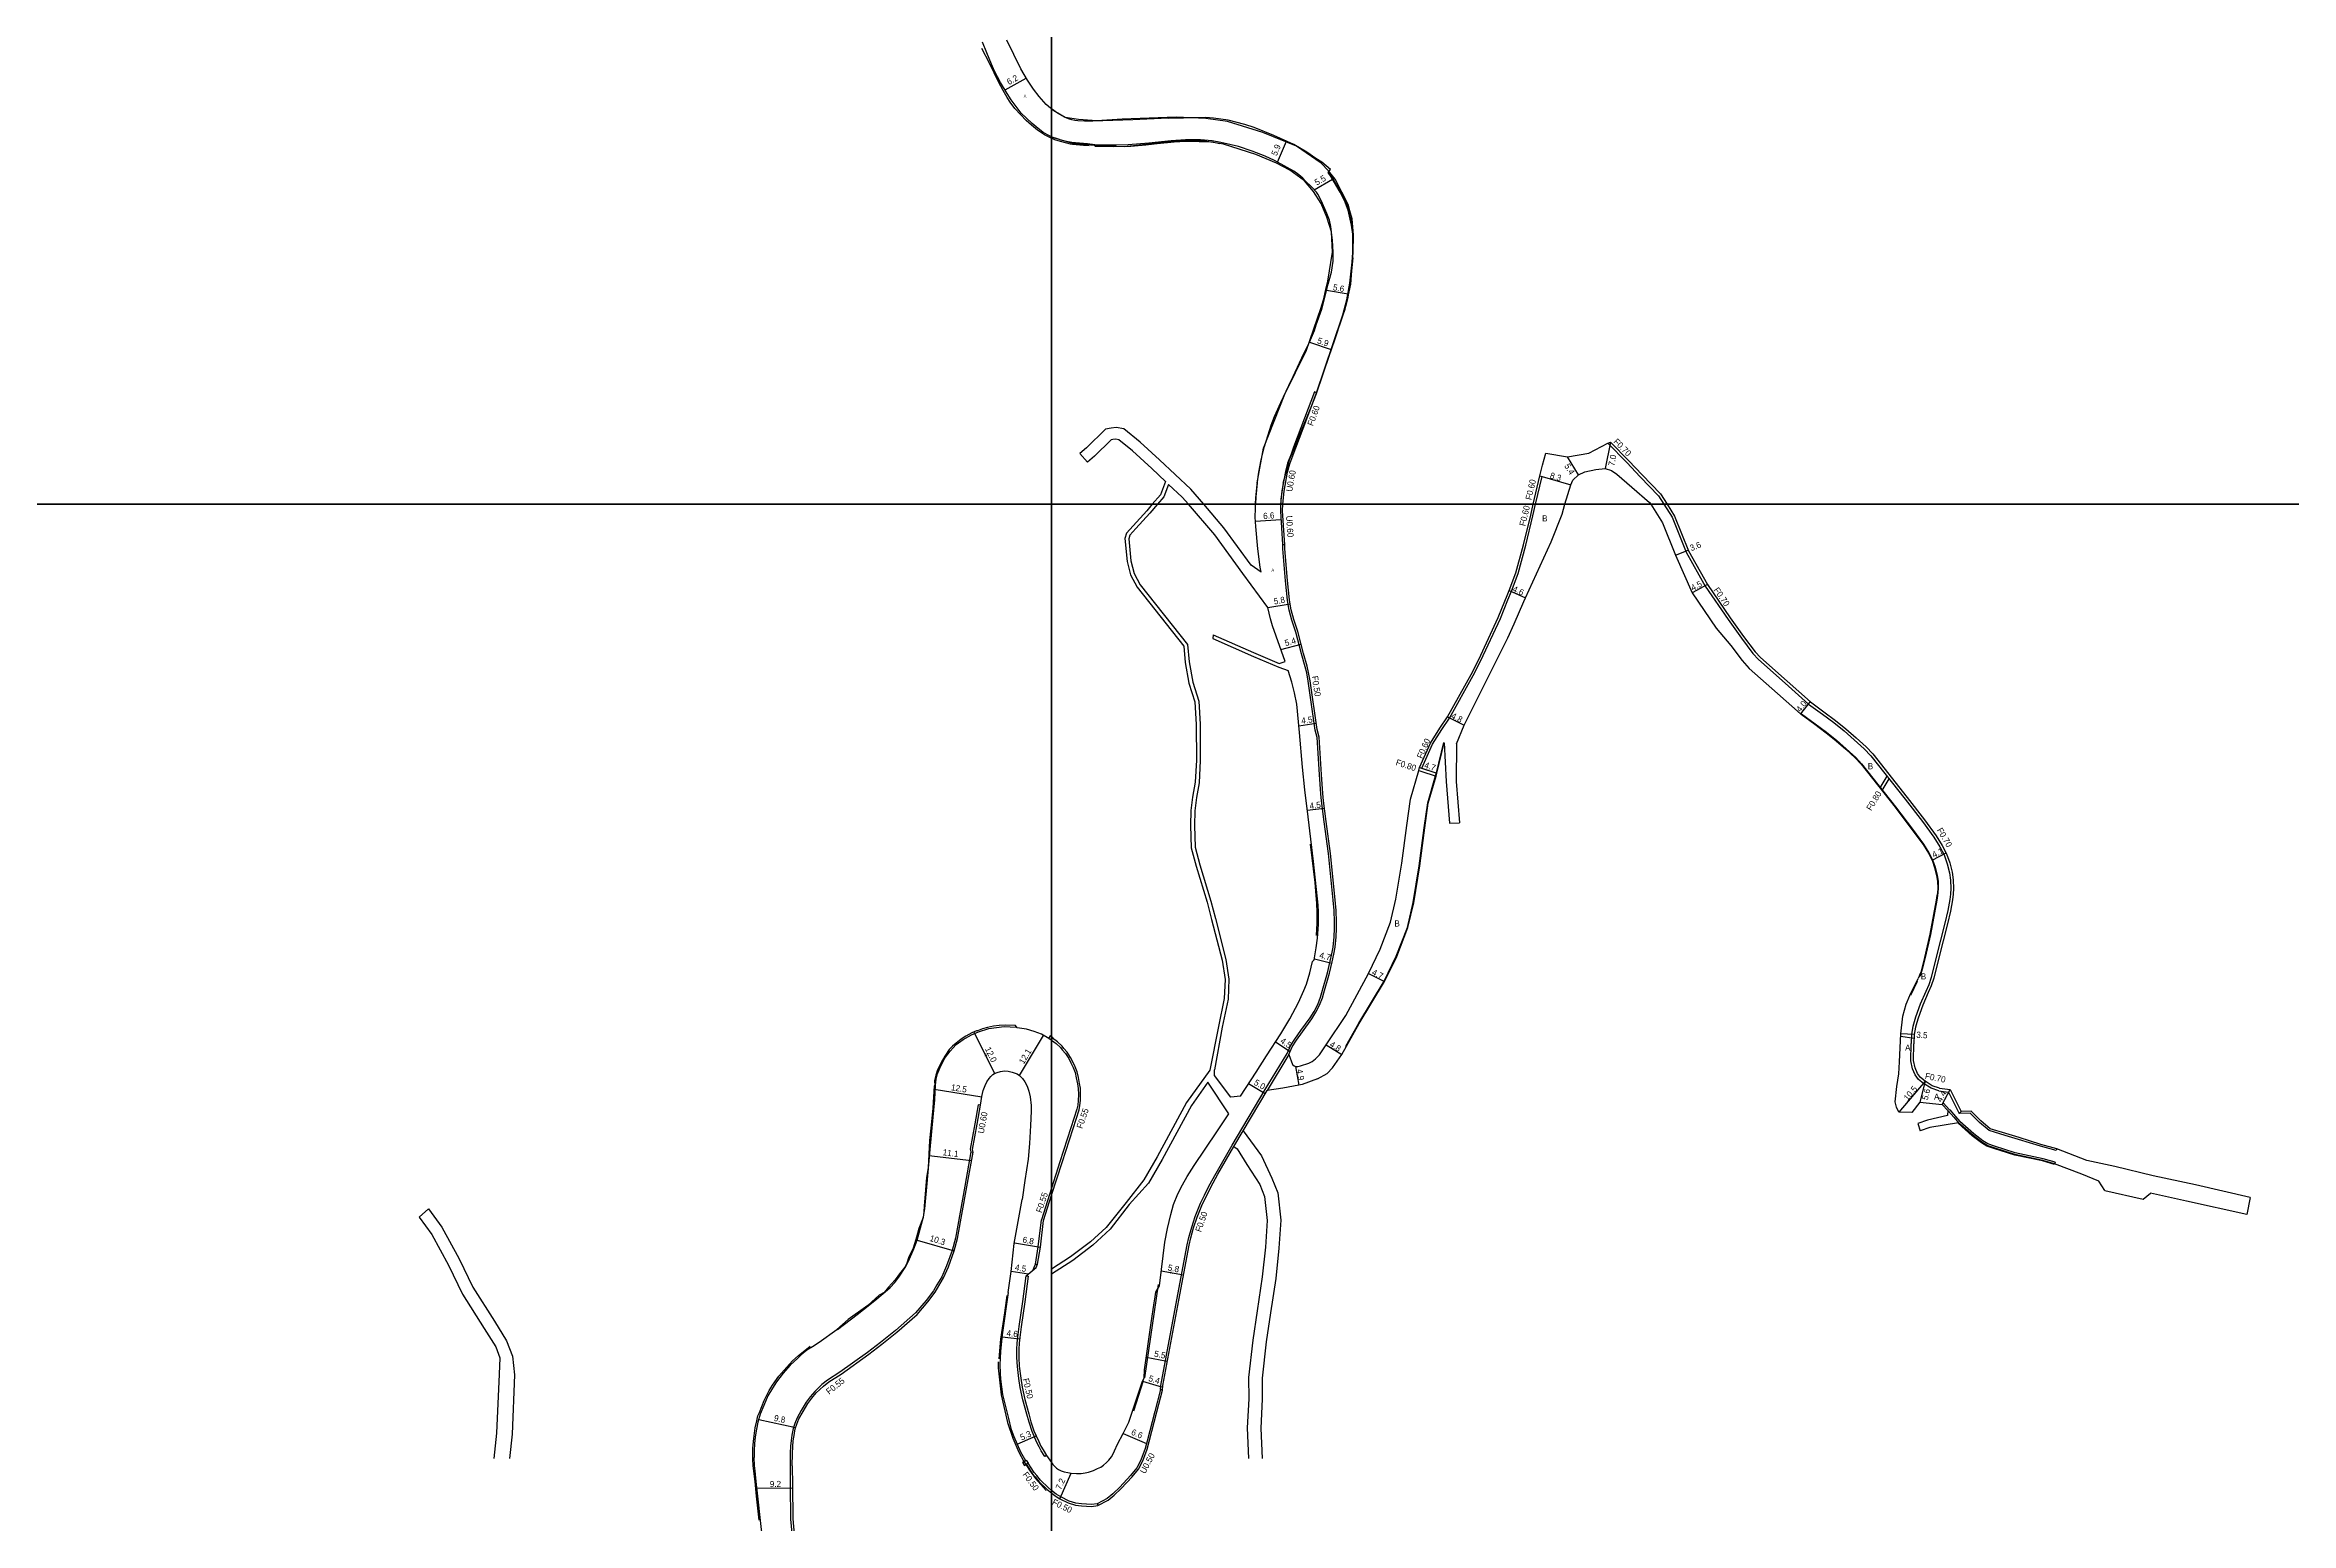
# Model space of a CAD drawing. Header units: metres. Extents: x -28000 to -24000, y -105000 to -102000.
# Drawn here: x -26660 to -26080, y -104063 to -103681 of the extents above; entities that cross this region are included whole.
import ezdxf

# ---------------------------------------------------------------- set-up
doc = ezdxf.new("R2010")
doc.units = ezdxf.units.M
doc.header["$LTSCALE"] = 2.5
for name, color, linetype in [('側溝・桝', 7, 'Continuous'), ('図郭', 7, 'Continuous'), ('幅員', 7, 'Continuous'), ('歩道・分離帯・安全施設', 7, 'Continuous'), ('舗装', 7, 'Continuous'), ('道路', 7, 'Continuous')]:
    doc.layers.add(name, color=color, linetype=linetype)
doc.styles.get("Standard").update_dxf_attribs({"font": ''})
doc.styles.add('YOKO_DECO', font='')
doc.styles.get('Standard').set_extended_font_data('@MS PGothic')
doc.styles.get('YOKO_DECO').set_extended_font_data('MS PGothic')

msp = doc.modelspace()

# ---------------------------------------------------------------- linework, layer by layer
at = {"layer": '側溝・桝'}
for points in [[(-26331.6, -103771.18), (-26332.15, -103770.99), (-26334.66, -103777.72), (-26337.51, -103785.25), (-26338.16, -103787.02)], [(-26337.62, -103787.22), (-26338.16, -103787.02), (-26339.05, -103789.4), (-26339.63, -103791.57), (-26340.56, -103796.55), (-26340.9, -103799.96), (-26340.9, -103800)], [(-26256.31, -103784.26), (-26251.42, -103789.21), (-26248.02, -103792.87), (-26243.28, -103797.78), (-26241.87, -103800)], [(-26275, -103800), (-26273.33, -103792.81)], [(-26273.91, -103792.64), (-26273.33, -103792.81)], [(-26340.9, -103800), (-26340.93, -103801.75), (-26340.35, -103810.43), (-26339.73, -103810.39)], [(-26282.17, -103824.7), (-26281.26, -103822.46), (-26279.51, -103817.87), (-26277.52, -103810.6), (-26275.68, -103802.95), (-26275, -103800)], [(-26241.87, -103800), (-26239.74, -103803.37), (-26236.13, -103812.33), (-26231.18, -103821.13), (-26225.3, -103829.78), (-26221.87, -103834.55), (-26218.87, -103838.53), (-26217.44, -103840.11), (-26210.55, -103846.24), (-26204.49, -103851.59)], [(-26371.87, -104028.66), (-26371.83, -104027.55), (-26367.67, -104005.47), (-26364.99, -103991.26), (-26364.57, -103989.34), (-26363.82, -103986.7), (-26362.9, -103983.97), (-26362.23, -103982.24), (-26361.54, -103980.49), (-26360.48, -103978.42), (-26359.36, -103976.11), (-26357.53, -103972.76), (-26353.38, -103965.55), (-26344.82, -103951.12), (-26339.21, -103941.86), (-26338.3, -103939.84), (-26337.22, -103938.15), (-26335.67, -103935.91), (-26333.21, -103932.63), (-26332.19, -103930.96), (-26331.27, -103929.15), (-26330.57, -103927.31), (-26330.19, -103926.05), (-26328.77, -103920.99), (-26328.03, -103918.02), (-26327.62, -103916.1), (-26327.3, -103914.35), (-26327.03, -103911.72), (-26326.93, -103909.54), (-26326.95, -103907.84), (-26327.02, -103904.94), (-26327.28, -103902.22), (-26328.52, -103890.22), (-26329.58, -103882.03), (-26330.26, -103876.61), (-26330.48, -103874.74), (-26330.83, -103869.83), (-26331.45, -103860.23), (-26331.97, -103858.3), (-26333.78, -103845.66), (-26334.13, -103843.57), (-26334.53, -103841.94), (-26335.44, -103838.63), (-26336.94, -103833.04), (-26337.94, -103829.94), (-26338.67, -103827.37), (-26339.01, -103825.36), (-26339.08, -103824.74), (-26339.64, -103819.76), (-26340.32, -103811.54), (-26340.25, -103810.42)], [(-26304.38, -103868.17), (-26301.6, -103861.94), (-26299.23, -103858.13), (-26297.24, -103855.21), (-26291.16, -103844.26), (-26289.11, -103840.37), (-26284.11, -103829.5), (-26282.17, -103824.7)], [(-26204.49, -103851.59), (-26200.95, -103854.18), (-26197.98, -103856.39), (-26195.3, -103858.52), (-26192.7, -103860.81), (-26190.13, -103863.14), (-26188.42, -103864.94), (-26179.57, -103876.18)], [(-26305.18, -103868.75), (-26304.62, -103868.93), (-26300.7, -103870.19)], [(-26304.95, -103867.98), (-26304.38, -103868.17), (-26300.48, -103869.43)], [(-26184.28, -103870.2), (-26186.11, -103873.21)], [(-26183.75, -103870.87), (-26185.58, -103873.88)], [(-26179.57, -103876.18), (-26175.1, -103881.93), (-26172.12, -103886), (-26170.6, -103888.45), (-26169.5, -103890.55), (-26168.68, -103892.83), (-26168.15, -103895.16), (-26167.84, -103897.08), (-26167.76, -103899.23), (-26167.86, -103900.66), (-26168.05, -103902.06)], [(-26168.05, -103902.06), (-26168.56, -103904.93), (-26169.28, -103908.21), (-26171.59, -103916.94)], [(-26171.59, -103916.94), (-26172.83, -103922.2), (-26173.48, -103924.08), (-26174.26, -103925.85), (-26175.65, -103929.14), (-26176.87, -103932.46), (-26177.26, -103933.65), (-26177.57, -103934.86), (-26177.92, -103936.88), (-26178.05, -103939.28)], [(-26400, -103938.2), (-26400.09, -103938.36), (-26400.76, -103937.98), (-26400.37, -103937.31)], [(-26400.37, -103937.31), (-26400, -103937.53)], [(-26400.09, -103938.36), (-26400, -103938.43)], [(-26400, -103937.53), (-26399.71, -103937.7), (-26400, -103938.2)], [(-26400, -103938.43), (-26398.86, -103939.3), (-26397.69, -103940.33), (-26397.28, -103940.88), (-26396.44, -103941.86), (-26395.57, -103943.17), (-26395.04, -103944.26), (-26394.45, -103945.48), (-26393.95, -103946.72), (-26393.63, -103948.16), (-26393.33, -103949.65), (-26393.13, -103950.9), (-26393.06, -103952.43), (-26393.11, -103953.95), (-26393.23, -103955.21), (-26393.45, -103956.24), (-26395.01, -103961.08), (-26397.84, -103969.8), (-26400, -103976.6)], [(-26338.76, -103942.13), (-26344.37, -103951.39)], [(-26174.8, -103949.61), (-26176.11, -103948.52), (-26176.96, -103947.39), (-26177.67, -103945.77), (-26178.08, -103943.73), (-26178.05, -103939.28)], [(-26170.89, -103951.48), (-26172.88, -103950.84), (-26174.8, -103949.61)], [(-26418.35, -103955.21), (-26418.93, -103955.11), (-26419.82, -103959.99), (-26421, -103966.51), (-26420.85, -103967.24), (-26420.3, -103967.34)], [(-26170.89, -103951.48), (-26168.37, -103951.79)], [(-26170, -103955.02), (-26169.67, -103954.71), (-26168.16, -103956.32)], [(-26168.37, -103951.79), (-26165.65, -103957.35)], [(-26168.16, -103956.32), (-26168.06, -103956.43), (-26166.6, -103958.11), (-26165.47, -103959.41)], [(-26352.96, -103965.85), (-26350.57, -103961.84)], [(-26168.51, -103956.6), (-26166.94, -103958.4), (-26165.8, -103959.71)], [(-26165.13, -103956.83), (-26165.65, -103957.35)], [(-26140.58, -103966.91), (-26144.63, -103965.81), (-26150.27, -103964.06), (-26153.73, -103962.99), (-26157.83, -103961.72), (-26160.4, -103959.64), (-26162.75, -103957.26), (-26165.65, -103957.35)], [(-26140.85, -103969.94), (-26143.91, -103969.02), (-26151.12, -103967.51), (-26156.48, -103965.81), (-26158.19, -103965.2), (-26159.55, -103964.39), (-26161.84, -103962.62), (-26165.47, -103959.41)], [(-26420.85, -103967.24), (-26422.44, -103976.14), (-26424.84, -103989.5), (-26425.72, -103992.68), (-26427.14, -103996.72), (-26428.39, -103999.51), (-26429.6, -104001.59), (-26430.54, -104003.14), (-26432.44, -104005.66), (-26435.17, -104008.84), (-26440.31, -104013.38), (-26444.18, -104016.44), (-26447.57, -104019.03), (-26454.69, -104024.15), (-26457.88, -104026.18), (-26459.31, -104027.31), (-26461.18, -104029.12), (-26462.39, -104030.54), (-26463.41, -104031.92), (-26464.69, -104034.01), (-26465.75, -104035.98), (-26466.35, -104037.37), (-26466.75, -104038.65), (-26467.05, -104040.39), (-26467.29, -104041.82), (-26467.43, -104043.27), (-26467.53, -104045.09), (-26467.54, -104048.37), (-26467.48, -104053.32), (-26467.42, -104062.07), (-26466.53, -104071.98)], [(-26140.43, -103966.43), (-26140.58, -103966.91)], [(-26140.85, -103969.94), (-26140.99, -103970.37)], [(-26400, -103976.6), (-26402.62, -103984.84)], [(-26404.2, -103996.22), (-26403.46, -103991.8), (-26402.62, -103984.84)], [(-26404.86, -103997.85), (-26404.2, -103996.22), (-26403.65, -103996.29)], [(-26401.3, -104045.63), (-26401.72, -104045.92), (-26402.66, -104044.5), (-26403.24, -104043.45), (-26403.81, -104042.3), (-26405.04, -104039.51), (-26405.84, -104037.08), (-26406.36, -104035.02), (-26407.4, -104031.31), (-26408.1, -104028.09), (-26408.47, -104025.79), (-26408.85, -104022.67), (-26409.02, -104020.38), (-26409, -104018.19), (-26408.9, -104016.64), (-26408.74, -104015.14), (-26408.39, -104012.38), (-26407.44, -104005.9), (-26406.55, -103999.27)], [(-26371.36, -104028.79), (-26371.87, -104028.66), (-26373.35, -104034.29), (-26375.3, -104041.94), (-26375.86, -104043.87), (-26376.96, -104046.86), (-26378.03, -104048.89), (-26379.6, -104050.82), (-26382.37, -104053.86), (-26384.19, -104055.54), (-26385.66, -104056.75), (-26388.26, -104058.11), (-26388.02, -104058.57)], [(-26400, -104054.67), (-26400.82, -104054.02), (-26402.88, -104052.04), (-26403.83, -104050.87), (-26404.48, -104050.08), (-26406.09, -104047.65)], [(-26388.26, -104058.11), (-26389.74, -104058.3), (-26392.27, -104058.15), (-26393.71, -104057.99), (-26395.5, -104057.43), (-26397.66, -104056.36), (-26398.82, -104055.61), (-26400, -104054.67)]]:
    msp.add_lwpolyline(points, dxfattribs=at)
msp.add_lwpolyline([(-26407.47, -104047.47), (-26406.59, -104046.89), (-26406.09, -104047.65), (-26406.97, -104048.22)], close=True, dxfattribs=at)
at = {"layer": '図郭'}
for points in [[(-27200, -103800), (-26400, -103800), (-26400, -103200), (-27200, -103200)], [(-26400, -103800), (-25600, -103800), (-25600, -103200), (-26400, -103200)], [(-27200, -104400), (-26400, -104400), (-26400, -103800), (-27200, -103800)], [(-26400, -104400), (-25600, -104400), (-25600, -103800), (-26400, -103800)]]:
    msp.add_lwpolyline(points, close=True, dxfattribs=at)
at = {"layer": '幅員'}
for points in [[(-26412.02, -103692.95), (-26406.58, -103689.94)], [(-26341.69, -103711.61), (-26339.37, -103706.21)], [(-26332.17, -103718.77), (-26327.43, -103716.06)], [(-26328.99, -103744.73), (-26323.45, -103745.67)], [(-26333.4, -103758.16), (-26327.84, -103760.04)], [(-26263.94, -103792.41), (-26266.73, -103787.79)], [(-26255.66, -103783.92), (-26257.05, -103790.78)], [(-26273.91, -103792.64), (-26265.94, -103794.96)], [(-26347.36, -103804.37), (-26340.79, -103803.93)], [(-26238.92, -103813.17), (-26235.58, -103811.83)], [(-26281.82, -103822.24), (-26277.63, -103824.14)], [(-26230.59, -103820.76), (-26234.58, -103822.83)], [(-26344.14, -103826.69), (-26338.42, -103825.73)], [(-26340.78, -103837.51), (-26335.58, -103836.12)], [(-26204.13, -103850.97), (-26206.6, -103854.12)], [(-26336.14, -103857.19), (-26331.69, -103856.56)], [(-26297.75, -103854.9), (-26293.47, -103857.07)], [(-26304.95, -103867.98), (-26300.48, -103869.43)], [(-26333.98, -103879.03), (-26329.51, -103878.46)], [(-26332.13, -103917.37), (-26327.61, -103918.49)], [(-26318.18, -103921.15), (-26313.99, -103923.27)], [(-26420.09, -103936.29), (-26414.73, -103947.03)], [(-26408.28, -103947.56), (-26402.09, -103937.18)], [(-26342.18, -103938.87), (-26338.42, -103941.36)], [(-26177.22, -103936.96), (-26180.71, -103936.74)], [(-26329.11, -103939.6), (-26325.02, -103942.11)], [(-26349.12, -103949.62), (-26344.83, -103952.16)], [(-26337.02, -103945.2), (-26336.18, -103950.02)], [(-26174.42, -103949.02), (-26181.24, -103957)], [(-26174.42, -103949.02), (-26175.81, -103954.44)], [(-26430.37, -103951.05), (-26418, -103953.07)], [(-26170, -103955.02), (-26167.91, -103951.15)], [(-26431.73, -103968.22), (-26420.68, -103969.51)], [(-26434.73, -103990.02), (-26425.18, -103992.85)], [(-26409.6, -103990.74), (-26402.9, -103991.88)], [(-26410.42, -103998.06), (-26405.98, -103998.79)], [(-26371.67, -103997.96), (-26365.93, -103999.04)], [(-26412.79, -104015.02), (-26408.26, -104015.51)], [(-26375.56, -104020.28), (-26370.12, -104021.3)], [(-26376.49, -104026.51), (-26371.33, -104028.04)], [(-26475.65, -104036.36), (-26466.09, -104038.46)], [(-26408.86, -104042.75), (-26404, -104040.59)], [(-26381.55, -104039.96), (-26375.48, -104042.54)], [(-26476.07, -104054.12), (-26466.91, -104054.04)], [(-26397.91, -104056.82), (-26394.95, -104050.2)]]:
    msp.add_lwpolyline(points, dxfattribs=at)
at = {"layer": '幅員', "flags": 128}
msp.add_lwpolyline([(-26172.62, -103891.92), (-26168.99, -103890.02)], dxfattribs=at)
at = {"layer": '歩道・分離帯・安全施設'}
for points in [[(-26400, -103705.48), (-26400.15, -103705.42), (-26401.81, -103704.56), (-26403.64, -103703.35), (-26405.23, -103702.09), (-26406.61, -103700.91), (-26407.99, -103699.43), (-26409.52, -103697.77), (-26410.67, -103696.15), (-26411.45, -103694.96), (-26412.54, -103693.16), (-26413.7, -103690.93), (-26416.06, -103686.12), (-26417.99, -103682.33)], [(-26362.03, -103700.2), (-26369.8, -103700.4)], [(-26390.32, -103707.45), (-26391.74, -103707.3), (-26394.58, -103707.05), (-26395.12, -103707.02), (-26397.34, -103706.43), (-26398.35, -103706.16), (-26399.19, -103705.85), (-26400, -103705.48)], [(-26356.54, -103706.92), (-26358.57, -103706.49), (-26365.35, -103706.34), (-26368.34, -103706.49), (-26372.72, -103706.89), (-26375.71, -103707.26), (-26379.52, -103707.59), (-26384.01, -103707.72), (-26388.84, -103707.6)], [(-26322.12, -103729.52), (-26322.24, -103728.27), (-26322.7, -103725.54), (-26323.16, -103723.88), (-26324.03, -103721.74), (-26328.11, -103714.47)], [(-26329.07, -103764.01), (-26326.85, -103757.5), (-26325.12, -103752.29), (-26324.21, -103749.65), (-26323.76, -103747.84), (-26323.01, -103744.34), (-26322.51, -103740.6), (-26322.1, -103736.33)], [(-26206.37, -103854.12), (-26202.82, -103856.71), (-26199.91, -103858.89), (-26197.33, -103860.94), (-26194.8, -103863.16), (-26192.33, -103865.39), (-26190.81, -103867), (-26182.04, -103878.13)], [(-26314.12, -103923.2), (-26311.01, -103916.69), (-26308.11, -103909.3), (-26306.63, -103902.86), (-26305.09, -103893.36), (-26303.78, -103883.54), (-26302.87, -103877.14), (-26300.85, -103870.15), (-26300.62, -103869.39), (-26298.73, -103861.56)], [(-26182.04, -103878.13), (-26177.71, -103883.87), (-26174.81, -103887.82), (-26173.43, -103890.06), (-26172.48, -103891.86), (-26171.81, -103893.75), (-26171.34, -103895.78), (-26171.08, -103897.4), (-26171.01, -103899.18), (-26171.09, -103900.32), (-26171.2, -103901.07)], [(-26331.62, -103911.4), (-26331.45, -103908.21), (-26331.42, -103907.02), (-26331.42, -103905.38), (-26331.53, -103903.06), (-26331.68, -103901.01), (-26331.96, -103897.66), (-26332.36, -103894.18), (-26333.13, -103887.8)], [(-26171.2, -103901.07), (-26171.38, -103902.27), (-26173.03, -103911.08), (-26174.41, -103917.08), (-26175.08, -103919.83), (-26175.42, -103920.92), (-26175.69, -103921.68), (-26175.82, -103921.98), (-26175.83, -103922)], [(-26324, -103939.97), (-26320.69, -103934.01), (-26314.12, -103923.2)], [(-26176.44, -103923.25), (-26178.19, -103926.86)], [(-26455.3, -104013.12), (-26450.25, -104009.21), (-26447.41, -104007.01), (-26445.67, -104005.66), (-26442.95, -104003.44), (-26441.71, -104002.27), (-26440.47, -104000.96), (-26439.42, -103999.6), (-26437.82, -103997.08), (-26436.98, -103995.5), (-26435.55, -103992.3), (-26434.73, -103990.02), (-26433.05, -103984.04), (-26432.74, -103981.94), (-26432.16, -103975.41), (-26431.4, -103966.68), (-26430.55, -103958.3), (-26430.17, -103953.83), (-26429.95, -103949.99), (-26429.82, -103948.44), (-26429.47, -103947.09), (-26428.89, -103945.63), (-26427.63, -103943.14), (-26426.23, -103941.22), (-26424.69, -103939.56), (-26422.81, -103938.2), (-26420.66, -103937.04), (-26418.89, -103936.27), (-26416.21, -103935.42), (-26412.25, -103934.87), (-26409.17, -103935.03)], [(-26141.04, -103970.52), (-26144.06, -103969.6), (-26151.27, -103968.09), (-26156.67, -103966.38), (-26158.44, -103965.75), (-26159.89, -103964.88), (-26162.22, -103963.08), (-26165.9, -103959.83)], [(-26375.94, -104025.62), (-26372.4, -104001.49)], [(-26411.58, -104004.31), (-26412.13, -104008.84), (-26413.21, -104015.58), (-26413.66, -104020.71)], [(-26475.51, -104062.34), (-26476.19, -104056.21), (-26476.6, -104052.42), (-26476.91, -104049.7), (-26477.04, -104048.24), (-26477.05, -104047.93), (-26477.14, -104046.96), (-26477.14, -104043.78), (-26476.93, -104041.24), (-26476.54, -104038.56), (-26476.12, -104036.7), (-26475.88, -104035.46), (-26475.45, -104034.53), (-26474.2, -104031.5), (-26472.96, -104028.91), (-26472.08, -104027.5), (-26470.48, -104025.19), (-26468.37, -104022.83), (-26466.95, -104021.26), (-26465.37, -104019.82), (-26462.35, -104017.41)], [(-26413.83, -104021.5), (-26413.78, -104023.02), (-26413.03, -104030), (-26411.39, -104037.13), (-26410.03, -104041.19), (-26408.43, -104044.83), (-26407.25, -104047.06), (-26405.71, -104049.46), (-26404.18, -104051.57), (-26401.43, -104054.73)], [(-26378.79, -104034.13), (-26376.23, -104026.32)]]:
    msp.add_lwpolyline(points, dxfattribs=at)
at = {"layer": '舗装'}
msp.add_lwpolyline([(-26180.74, -103937.38), (-26177.27, -103937.88)], dxfattribs=at)
at = {"layer": '道路'}
for points in [[(-26400, -103705.08), (-26401.07, -103704.55), (-26402.23, -103703.89), (-26403.5, -103702.96), (-26404.98, -103701.65), (-26406.6, -103700.23), (-26407.83, -103698.99), (-26408.89, -103697.59), (-26410.42, -103695.52), (-26411.44, -103693.91), (-26413.16, -103691.08), (-26414.74, -103688.11), (-26415.51, -103686.37), (-26416.76, -103683.45), (-26417.82, -103680.67)], [(-26400, -103697.89), (-26400.31, -103697.67), (-26401.37, -103696.73), (-26403.23, -103694.72), (-26404.72, -103692.83), (-26406.26, -103690.51), (-26407.92, -103687.51), (-26411.59, -103680.16)], [(-26340.32, -103800), (-26339.98, -103796.64), (-26339.06, -103791.7), (-26338.49, -103789.58), (-26336.96, -103785.45), (-26334.12, -103777.93), (-26331.6, -103771.18), (-26327.4, -103758.75), (-26324.8, -103751.11), (-26323.72, -103747.21), (-26322.98, -103742.88), (-26322.34, -103737.45), (-26322.17, -103734.95), (-26322.2, -103730.22), (-26322.59, -103727.89), (-26323.44, -103724.04), (-26324.4, -103721.54), (-26325.51, -103719.41), (-26327.77, -103715.46), (-26328.57, -103714.3), (-26327.94, -103713.53), (-26330.25, -103711.66), (-26331.74, -103710.66), (-26334.07, -103709.08), (-26337.42, -103707.05), (-26342.65, -103704.8), (-26347.67, -103702.7), (-26350.12, -103701.96), (-26354.39, -103700.78), (-26358.15, -103700.31), (-26360.22, -103700.14), (-26371.68, -103700.36), (-26379.03, -103700.68), (-26389.38, -103701.04), (-26391.51, -103701.06), (-26393.23, -103700.97), (-26393.99, -103700.88), (-26394.79, -103700.72), (-26395.68, -103700.44), (-26396.67, -103700), (-26398.48, -103698.98), (-26400, -103697.89)], [(-26322.96, -103724.19), (-26323.33, -103722.73), (-26326.78, -103716), (-26328.48, -103713.92), (-26330.38, -103711.92), (-26336.73, -103707.51), (-26345.48, -103703.99), (-26354.54, -103701.12), (-26360.2, -103700.33), (-26367.82, -103700.01), (-26381.81, -103700.53), (-26388.28, -103700.94), (-26393.08, -103700.63), (-26396.53, -103700.1), (-26399.45, -103698.43), (-26400, -103697.96)], [(-26328.89, -103725.87), (-26330.38, -103722.33), (-26332.33, -103719.19), (-26334.65, -103716.45), (-26338.5, -103713.68), (-26341.94, -103711.88), (-26347.27, -103709.69), (-26355.57, -103707.03), (-26360.99, -103706.15), (-26367.08, -103706.14), (-26381.26, -103707.69), (-26389.01, -103707.35), (-26394.55, -103706.79), (-26399.53, -103705.35), (-26400, -103705.08)], [(-26347.31, -103800), (-26347.22, -103798.31), (-26347.03, -103795.78), (-26346.84, -103794.18), (-26346.47, -103791.71), (-26345.89, -103788.55), (-26344.98, -103785.08), (-26344.19, -103782.33), (-26343.34, -103779.57), (-26342.43, -103777.35), (-26340.82, -103773.69), (-26338.77, -103769.33), (-26337.58, -103766.96), (-26334.83, -103761.09), (-26333.4, -103758.16), (-26332.14, -103755.08), (-26331.65, -103753.68), (-26330.2, -103749.57), (-26328.59, -103743.14), (-26327.73, -103740.07), (-26327.33, -103737.21), (-26327.26, -103734.86), (-26327.46, -103731.87), (-26327.89, -103728.23), (-26328.27, -103726.65), (-26328.88, -103724.92), (-26329.48, -103723.68), (-26330.39, -103721.56), (-26331.29, -103719.91), (-26331.59, -103719.37), (-26332.89, -103718.01), (-26334.43, -103716.56), (-26335.13, -103715.78), (-26336.15, -103714.94), (-26337.47, -103714), (-26339.13, -103713.04), (-26342.42, -103711.2), (-26344.82, -103710.12), (-26348.19, -103708.81), (-26351.74, -103707.64), (-26353.62, -103707.18), (-26356.26, -103706.55), (-26358.55, -103706.1), (-26361.59, -103705.89), (-26363.05, -103705.87), (-26365.45, -103705.88), (-26369.09, -103706.14), (-26374.86, -103706.78), (-26380.19, -103707.15), (-26383.34, -103707.27), (-26385.42, -103707.26), (-26388.84, -103707.14), (-26390.74, -103706.94), (-26392.81, -103706.78), (-26394.74, -103706.53), (-26396.19, -103706.3), (-26397.31, -103706.04), (-26398.49, -103705.62), (-26399.82, -103705.17), (-26400, -103705.08)], [(-26322.73, -103743.16), (-26322.08, -103734.96), (-26322, -103730.41), (-26322.42, -103726.3), (-26322.96, -103724.19)], [(-26328.67, -103742.37), (-26327.43, -103734.9), (-26327.75, -103729.63), (-26328.89, -103725.87)], [(-26334.16, -103760.22), (-26330.49, -103749.46), (-26329.8, -103747.22), (-26329.62, -103746.48), (-26329.06, -103744.14), (-26328.67, -103742.37)], [(-26331.63, -103771.39), (-26324.78, -103751.32), (-26324.01, -103748.81), (-26323.45, -103746.48), (-26323.21, -103745.46), (-26322.73, -103743.16)], [(-26346.91, -103794.48), (-26345.31, -103785.52), (-26339.77, -103771.53), (-26334.16, -103760.22)], [(-26340.22, -103794.51), (-26338.55, -103788.53), (-26332.79, -103774.47), (-26331.63, -103771.39)], [(-26360.72, -103800), (-26364.08, -103796.11), (-26372.13, -103788.56), (-26377.11, -103783.95), (-26381.34, -103780.5), (-26383.35, -103780.19), (-26384.61, -103780.31), (-26386.08, -103780.63), (-26391, -103785.41), (-26392.68, -103786.89)], [(-26392.68, -103786.89), (-26390.69, -103789.14)], [(-26370.6, -103794.11), (-26374.16, -103790.77), (-26379.08, -103786.22), (-26382.6, -103783.34), (-26383.44, -103783.21), (-26384.15, -103783.28), (-26384.6, -103783.38), (-26388.96, -103787.61), (-26390.69, -103789.14)], [(-26275.62, -103800), (-26273.91, -103792.64), (-26273.22, -103789.94), (-26272.39, -103786.77), (-26266.73, -103787.79), (-26261.24, -103786.79), (-26256.31, -103784.26), (-26255.66, -103783.92), (-26250.89, -103788.75), (-26247.5, -103792.39), (-26242.74, -103797.33), (-26241.05, -103800)], [(-26267.42, -103800), (-26265.94, -103794.96), (-26265.41, -103793.81), (-26263.94, -103792.41), (-26262.29, -103791.6), (-26259.45, -103791), (-26257.05, -103790.78), (-26255.41, -103791.25), (-26253.99, -103792.26), (-26250.14, -103795.56), (-26245.59, -103799.53), (-26245.29, -103800)], [(-26370.6, -103794.11), (-26371.87, -103797.52), (-26374, -103800)], [(-26369.81, -103794.85), (-26370.99, -103798.04), (-26372.68, -103800)], [(-26364.68, -103800), (-26366.25, -103798.18), (-26369.81, -103794.85)], [(-26346.91, -103794.48), (-26347.3, -103798.11), (-26347.34, -103800)], [(-26340.22, -103794.51), (-26340.81, -103798.64), (-26340.83, -103800)], [(-26374, -103800), (-26375.42, -103801.66), (-26378.98, -103805.58), (-26380.65, -103807.49), (-26381.07, -103808.86), (-26380.51, -103814.76), (-26379.64, -103818.24), (-26377.94, -103821.39), (-26365.84, -103836.61), (-26365.5, -103840.83), (-26364.52, -103846.2), (-26363.01, -103851.04), (-26362.67, -103856.84), (-26362.61, -103866.12), (-26362.89, -103871.81), (-26363.61, -103875.61), (-26364.01, -103879.1), (-26364.09, -103883), (-26363.95, -103888.69), (-26362.66, -103893.43), (-26359.86, -103902.8), (-26358.68, -103907.22), (-26355.98, -103917.75), (-26355.22, -103922.7), (-26355.4, -103927.65), (-26356.93, -103934.84), (-26359.18, -103946.13)], [(-26372.68, -103800), (-26374.67, -103802.32), (-26378.24, -103806.25), (-26379.76, -103807.99), (-26380.05, -103808.96), (-26379.52, -103814.6), (-26378.7, -103817.87), (-26377.1, -103820.84), (-26364.87, -103836.23), (-26364.51, -103840.7), (-26363.55, -103845.96), (-26362.02, -103850.86), (-26361.67, -103856.8), (-26361.61, -103866.14), (-26361.9, -103871.93), (-26362.62, -103875.76), (-26363.01, -103879.16), (-26363.09, -103882.99), (-26362.95, -103888.54), (-26361.69, -103893.16), (-26358.9, -103902.52), (-26357.71, -103906.97), (-26355, -103917.55), (-26354.21, -103922.64), (-26354.4, -103927.78), (-26355.95, -103935.04), (-26357.96, -103946.02)], [(-26344.14, -103826.69), (-26350.61, -103817.9), (-26357.84, -103807.93), (-26364.68, -103800)], [(-26345.9, -103817.54), (-26348.48, -103815.73), (-26355.49, -103806.07), (-26360.72, -103800)], [(-26345.9, -103817.54), (-26346.11, -103816.22), (-26346.71, -103811.52), (-26347.27, -103805.73), (-26347.43, -103803.33), (-26347.37, -103801.08), (-26347.31, -103800)], [(-26338.76, -103942.13), (-26337.87, -103940.11), (-26336.79, -103938.44), (-26335.25, -103936.22), (-26332.78, -103932.92), (-26331.74, -103931.21), (-26330.79, -103929.36), (-26330.08, -103927.47), (-26329.69, -103926.2), (-26328.27, -103921.12), (-26327.53, -103918.14), (-26327.11, -103916.2), (-26326.79, -103914.42), (-26326.51, -103911.75), (-26326.42, -103909.55), (-26326.43, -103907.83), (-26326.51, -103904.91), (-26326.76, -103902.16), (-26328.01, -103890.16), (-26329.06, -103881.96), (-26329.75, -103876.55), (-26329.96, -103874.69), (-26330.32, -103869.79), (-26330.93, -103860.14), (-26331.46, -103858.19), (-26333.27, -103845.58), (-26333.62, -103843.46), (-26334.03, -103841.81), (-26334.94, -103838.5), (-26336.44, -103832.9), (-26337.44, -103829.79), (-26338.16, -103827.25), (-26338.49, -103825.29), (-26338.56, -103824.68), (-26339.12, -103819.71), (-26339.8, -103811.53), (-26339.73, -103810.46), (-26340.35, -103801.73), (-26340.32, -103800)], [(-26282.17, -103823.1), (-26281.82, -103822.24), (-26280.08, -103817.68), (-26278.1, -103810.46), (-26276.27, -103802.81), (-26275.62, -103800)], [(-26282.17, -103834.47), (-26280.57, -103830.92), (-26278.07, -103825.14), (-26277.63, -103824.14), (-26271, -103809.71), (-26268.18, -103802.56), (-26267.42, -103800)], [(-26245.29, -103800), (-26242.27, -103804.79), (-26238.92, -103813.17), (-26234.58, -103822.83), (-26228.4, -103831.98), (-26224.55, -103836.48), (-26221.64, -103840.34), (-26219.81, -103842.45), (-26212.54, -103848.87), (-26206.6, -103854.12), (-26206.46, -103854.24)], [(-26241.05, -103800), (-26239.12, -103803.05), (-26235.5, -103812.03), (-26230.59, -103820.76), (-26224.73, -103829.37), (-26221.31, -103834.13), (-26218.31, -103838.11), (-26216.94, -103839.61), (-26210.08, -103845.72), (-26204.05, -103851.05)], [(-26332.72, -103943.93), (-26331.82, -103943.2), (-26330.85, -103942.19), (-26329.11, -103939.6), (-26324, -103932.04), (-26318.18, -103921.15), (-26315.18, -103914.87), (-26312.47, -103907.95), (-26311.1, -103901.99), (-26309.59, -103892.69), (-26308.28, -103882.92), (-26307.33, -103876.18), (-26305.18, -103868.75), (-26304.95, -103867.98), (-26302.13, -103861.66), (-26299.74, -103857.8), (-26297.75, -103854.9), (-26291.69, -103843.97), (-26289.64, -103840.1), (-26284.66, -103829.26), (-26282.17, -103823.1)], [(-26339.69, -103840.57), (-26342.95, -103831.42), (-26343.45, -103829.58), (-26344.14, -103826.69)], [(-26358.27, -103833.72), (-26358.34, -103834.7)], [(-26358.34, -103834.7), (-26347.88, -103839.28), (-26341.33, -103842.09), (-26338.87, -103842.93)], [(-26358.27, -103833.72), (-26347.82, -103838.29), (-26341.27, -103841.1), (-26339.69, -103840.57)], [(-26295.4, -103861.87), (-26293.47, -103857.07), (-26282.17, -103834.47)], [(-26351.23, -103952.83), (-26347.2, -103946.68), (-26344.5, -103942.44), (-26340.84, -103936.8), (-26338.51, -103932.88), (-26336.28, -103928.65), (-26334.85, -103925.54), (-26334.2, -103923.92), (-26333.33, -103921.02), (-26332.61, -103918.07), (-26332.18, -103917.65), (-26331.65, -103914.57), (-26331.34, -103912.03), (-26331.1, -103908.55), (-26331.08, -103905.32), (-26331.15, -103903.55), (-26332.36, -103892.28), (-26333.78, -103880.75), (-26334.6, -103873.76), (-26335.2, -103867.93), (-26335.97, -103858.92), (-26336.71, -103851.66), (-26337.27, -103848.71), (-26337.93, -103845.98), (-26338.87, -103842.93)], [(-26204.05, -103851.05), (-26200.54, -103853.61), (-26197.56, -103855.84), (-26194.86, -103857.99), (-26192.24, -103860.29), (-26189.64, -103862.64), (-26187.89, -103864.48), (-26179.02, -103875.75)], [(-26206.46, -103854.24), (-26202.91, -103856.83), (-26200, -103859.01), (-26197.42, -103861.06), (-26194.9, -103863.27), (-26192.44, -103865.5), (-26190.92, -103867.1), (-26182.16, -103878.22)], [(-26313.99, -103923.27), (-26310.87, -103916.75), (-26307.97, -103909.34), (-26306.48, -103902.89), (-26304.94, -103893.38), (-26303.63, -103883.56), (-26302.73, -103877.17), (-26300.7, -103870.19), (-26300.48, -103869.43), (-26298.58, -103861.6)], [(-26298.58, -103861.6), (-26298.08, -103871.58), (-26297.27, -103882.32)], [(-26295.4, -103861.87), (-26295.49, -103871.57), (-26294.69, -103882.3)], [(-26182.16, -103878.22), (-26177.83, -103883.96), (-26174.94, -103887.9), (-26173.56, -103890.13), (-26172.62, -103891.92), (-26171.95, -103893.79), (-26171.49, -103895.81), (-26171.23, -103897.41), (-26171.17, -103899.18), (-26171.24, -103900.31), (-26171.35, -103901.05)], [(-26179.02, -103875.75), (-26174.54, -103881.51), (-26171.54, -103885.6), (-26169.99, -103888.1), (-26168.86, -103890.27), (-26168.01, -103892.64), (-26167.46, -103895.02), (-26167.14, -103897.01), (-26167.06, -103899.24), (-26167.16, -103900.73), (-26167.36, -103902.17)], [(-26297.27, -103882.32), (-26294.69, -103882.3)], [(-26171.35, -103901.05), (-26171.53, -103902.25), (-26173.18, -103911.05), (-26174.56, -103917.04), (-26175.22, -103919.79), (-26175.56, -103920.88), (-26175.83, -103921.62), (-26175.95, -103921.91), (-26176.25, -103922.51)], [(-26167.36, -103902.17), (-26167.87, -103905.06), (-26168.6, -103908.38), (-26170.91, -103917.13)], [(-26170.91, -103917.13), (-26172.16, -103922.39), (-26172.82, -103924.34), (-26173.61, -103926.13), (-26175, -103929.4), (-26176.21, -103932.69), (-26176.58, -103933.85), (-26176.89, -103935.01), (-26177.22, -103936.96), (-26177.35, -103939.31)], [(-26331.33, -103948.38), (-26328.84, -103946.97), (-26327.42, -103945.53), (-26325.02, -103942.11), (-26320.56, -103934.08), (-26313.99, -103923.27)], [(-26175.81, -103954.44), (-26177.83, -103957.04), (-26181.24, -103957), (-26181.82, -103955.71), (-26182.11, -103954.3), (-26181.68, -103950.34), (-26181.22, -103947.08), (-26181.06, -103943.99), (-26180.71, -103936.74), (-26180.18, -103932.17), (-26179.3, -103929.13), (-26178.35, -103926.85), (-26176.25, -103922.51)], [(-26400, -103937.53), (-26400.37, -103937.31), (-26400.76, -103937.98), (-26402.61, -103936.88), (-26404.51, -103936.18), (-26406.51, -103935.57), (-26408.87, -103935.19), (-26409.3, -103934.65), (-26411.93, -103934.52), (-26413.52, -103934.61), (-26415.03, -103934.75), (-26416.54, -103935.15), (-26417.88, -103935.46), (-26419.18, -103935.97), (-26419.4, -103935.96), (-26420.6, -103936.53), (-26422.18, -103937.39), (-26423.37, -103938.15), (-26424.66, -103939.16), (-26425.59, -103939.95), (-26426.42, -103940.78), (-26427.58, -103942.5), (-26428.56, -103944.19), (-26429.45, -103946.07), (-26429.93, -103947.47), (-26430.21, -103948.82), (-26430.12, -103950.11), (-26430.32, -103950.23), (-26430.67, -103955.93), (-26431, -103959.52), (-26431.54, -103964.34), (-26431.88, -103971.33), (-26432.32, -103973.84), (-26432.9, -103981.26), (-26432.98, -103982.76), (-26433.17, -103984.24), (-26434.28, -103987.03), (-26434.92, -103989.3), (-26435.34, -103990.73), (-26435.86, -103992.4), (-26436.85, -103994.37), (-26437.5, -103996.24), (-26437.91, -103997.02), (-26438.6, -103997.9), (-26439.32, -103998.72), (-26440.42, -104000.32), (-26441.32, -104001.35), (-26442.15, -104002.21), (-26443.28, -104003.57), (-26444.51, -104004.26), (-26447.43, -104006.94), (-26452.54, -104010.52), (-26455.49, -104013.12), (-26455.43, -104013.19), (-26460.03, -104016.52), (-26461.77, -104017.64), (-26463.23, -104018.47), (-26464.65, -104019.68), (-26465.57, -104020.49), (-26467.52, -104022.37), (-26469.33, -104024.39), (-26471.03, -104026.61), (-26472.11, -104028.27), (-26473.3, -104030.28), (-26474.35, -104032.73), (-26475.31, -104035.03), (-26475.83, -104037.06), (-26476.22, -104038.83), (-26476.53, -104040.85), (-26476.71, -104042.63), (-26476.79, -104044.39), (-26476.81, -104045.32), (-26476.78, -104046.16)], [(-26400, -103978.46), (-26397.3, -103969.97), (-26394.47, -103961.25), (-26392.91, -103956.39), (-26392.67, -103955.29), (-26392.55, -103953.99), (-26392.5, -103952.42), (-26392.57, -103950.84), (-26392.78, -103949.55), (-26393.08, -103948.05), (-26393.41, -103946.56), (-26393.94, -103945.25), (-26394.54, -103944.02), (-26395.08, -103942.89), (-26395.99, -103941.52), (-26396.84, -103940.53), (-26397.27, -103939.95), (-26398.5, -103938.86), (-26399.81, -103937.87), (-26399.71, -103937.7), (-26400, -103937.53)], [(-26338.76, -103942.13), (-26337.75, -103944.67), (-26337.36, -103945.07), (-26337.02, -103945.2), (-26336.44, -103945.17), (-26335.73, -103945.02), (-26333.56, -103944.36), (-26332.72, -103943.93)], [(-26174.42, -103949.02), (-26175.6, -103948.03), (-26176.35, -103947.03), (-26177, -103945.56), (-26177.38, -103943.66), (-26177.35, -103939.31)], [(-26466.97, -104048.36), (-26466.96, -104045.11), (-26466.86, -104043.31), (-26466.72, -104041.9), (-26466.49, -104040.49), (-26466.19, -104038.79), (-26465.82, -104037.56), (-26465.24, -104036.22), (-26464.2, -104034.3), (-26462.94, -104032.24), (-26461.94, -104030.89), (-26460.77, -104029.51), (-26458.93, -104027.74), (-26457.55, -104026.64), (-26454.37, -104024.62), (-26447.24, -104019.49), (-26443.83, -104016.89), (-26439.94, -104013.82), (-26434.76, -104009.24), (-26431.99, -104006.01), (-26430.07, -104003.47), (-26429.12, -104001.89), (-26427.89, -103999.77), (-26426.61, -103996.93), (-26425.18, -103992.85), (-26424.29, -103989.63), (-26421.88, -103976.24), (-26420.3, -103967.34), (-26420.41, -103966.61), (-26419.23, -103960.1), (-26418.35, -103955.21), (-26417.98, -103952.97), (-26417.69, -103951.4), (-26417.15, -103950.07), (-26416.71, -103949.18), (-26416.14, -103948.29), (-26415.69, -103947.76), (-26415.15, -103947.3), (-26414.73, -103947.03), (-26414.03, -103946.75), (-26413.21, -103946.51), (-26412.17, -103946.33), (-26411.2, -103946.42), (-26410.2, -103946.64), (-26408.92, -103947.12), (-26408.28, -103947.56), (-26407.55, -103948.26), (-26406.89, -103949.17), (-26406.29, -103950.25), (-26405.89, -103951.58), (-26405.53, -103953.07), (-26405.32, -103955.31), (-26405.26, -103956.72), (-26405.45, -103960.48), (-26405.67, -103965.06), (-26406.09, -103969.15), (-26406.94, -103974.62), (-26407.58, -103979.53)], [(-26359.18, -103946.13), (-26365.14, -103954.46), (-26372.74, -103968.53), (-26376.18, -103974.46), (-26380.78, -103980.29), (-26385.91, -103986.75), (-26389.99, -103990.5), (-26395.13, -103994.4), (-26400, -103997.52)], [(-26354.26, -103957.43), (-26359.69, -103949.26), (-26363.86, -103955.26), (-26371.43, -103969.26), (-26374.94, -103975.3), (-26380.01, -103980.88), (-26384.89, -103987.17), (-26389.35, -103991.34), (-26394.53, -103995.31), (-26400, -103998.85)], [(-26351.23, -103952.83), (-26353.7, -103953.16), (-26357.95, -103947.5), (-26357.96, -103946.02)], [(-26331.33, -103948.38), (-26335.32, -103949.85), (-26336.18, -103950.02), (-26340.27, -103950.83), (-26344.37, -103951.39)], [(-26170.72, -103950.8), (-26172.57, -103950.2), (-26174.42, -103949.02)], [(-26350.57, -103961.84), (-26344.37, -103951.39)], [(-26175.81, -103954.44), (-26170, -103955.02)], [(-26170.72, -103950.8), (-26167.91, -103951.15)], [(-26170, -103955.02), (-26168.51, -103956.6)], [(-26167.91, -103951.15), (-26165.13, -103956.83)], [(-26373.1, -104003.48), (-26372.13, -104001.88), (-26371.22, -103994.1), (-26370.72, -103990.6), (-26370.06, -103987.05), (-26369.24, -103983.45), (-26368.5, -103980.83), (-26367.4, -103978.05), (-26366.23, -103975.74), (-26364.99, -103973.65), (-26363.15, -103970.76), (-26357.34, -103962.09), (-26354.26, -103957.43)], [(-26350.57, -103961.84), (-26345.81, -103968.26), (-26343.15, -103974.06), (-26341.56, -103977.86), (-26340.8, -103984.9), (-26341.31, -103992.13), (-26342.12, -103999.97), (-26343.45, -104008.8), (-26344.55, -104016.34), (-26345.62, -104025.68), (-26345.59, -104031.15), (-26345.97, -104038.57), (-26345.61, -104046.45)], [(-26168.51, -103956.6), (-26168.64, -103957.82), (-26173.78, -103959.03), (-26176.31, -103959.89)], [(-26176.31, -103959.89), (-26175.73, -103961.79)], [(-26165.8, -103959.71), (-26173.21, -103960.93), (-26175.73, -103961.79)], [(-26140.99, -103970.37), (-26144.02, -103969.46), (-26151.23, -103967.94), (-26156.62, -103966.23), (-26158.38, -103965.61), (-26159.8, -103964.76), (-26162.13, -103962.96), (-26165.8, -103959.71)], [(-26140.43, -103966.43), (-26144.49, -103965.33), (-26150.12, -103963.58), (-26153.58, -103962.51), (-26157.59, -103961.27), (-26160.06, -103959.27), (-26162.55, -103956.75), (-26165.13, -103956.83)], [(-26400, -104055.34), (-26399.12, -104056.04), (-26397.91, -104056.82), (-26395.7, -104057.92), (-26393.82, -104058.5), (-26392.31, -104058.67), (-26389.72, -104058.83), (-26388.1, -104058.61), (-26385.38, -104057.19), (-26383.85, -104055.94), (-26382, -104054.23), (-26379.21, -104051.16), (-26377.59, -104049.18), (-26376.48, -104047.08), (-26375.36, -104044.03), (-26374.8, -104042.07), (-26372.85, -104034.42), (-26371.36, -104028.79), (-26371.31, -104027.6), (-26367.16, -104005.57), (-26364.48, -103991.36), (-26364.06, -103989.46), (-26363.33, -103986.85), (-26362.41, -103984.14), (-26361.74, -103982.43), (-26361.07, -103980.71), (-26360.02, -103978.65), (-26358.9, -103976.34), (-26357.08, -103973.02), (-26352.96, -103965.85)], [(-26352.96, -103965.85), (-26352.09, -103966.44), (-26349.56, -103970.55), (-26346.26, -103975.7), (-26344.98, -103978.75), (-26344.31, -103984.96), (-26344.8, -103991.82), (-26345.59, -103999.52), (-26346.91, -104008.29), (-26348.03, -104015.88), (-26349.13, -104025.49), (-26349.09, -104031.07), (-26349.47, -104038.56), (-26349.11, -104046.45)], [(-26090.5, -103979.04), (-26104.59, -103975.79), (-26115.53, -103973.46), (-26125.44, -103970.99), (-26127.83, -103970.51), (-26132.61, -103969.48), (-26140.43, -103966.43)], [(-26127.97, -103977.24), (-26129.58, -103974.8), (-26133.94, -103972.98), (-26140.99, -103970.37)], [(-26411.23, -104003.59), (-26410.42, -103998.12), (-26409.63, -103990.95), (-26407.58, -103979.53)], [(-26402.07, -103984.97), (-26400, -103978.46)], [(-26127.97, -103977.24), (-26118.11, -103979.45), (-26116.24, -103977.95)], [(-26091.36, -103983.44), (-26106.93, -103980.02), (-26116.24, -103977.95)], [(-26090.5, -103979.04), (-26091.36, -103983.44)], [(-26563.35, -103984.11), (-26560.91, -103981.96)], [(-26563.35, -103984.11), (-26560.05, -103988.63), (-26555.79, -103996.51), (-26552.17, -104003.97), (-26546.53, -104012.9), (-26543.56, -104017.63), (-26542.48, -104020.47), (-26542.67, -104024.69), (-26543.32, -104039.88), (-26544.01, -104046.45)], [(-26560.91, -103981.96), (-26557.46, -103986.69), (-26553.03, -103994.89), (-26549.46, -104002.23), (-26543.92, -104011.01), (-26540.75, -104016.05), (-26539.24, -104020.03), (-26538.67, -104024.86)], [(-26406.55, -103999.27), (-26403.98, -103997.12), (-26403.65, -103996.29), (-26402.9, -103991.88), (-26402.07, -103984.97)], [(-26406.55, -103999.27), (-26406.04, -103999.34), (-26406.93, -104005.97), (-26407.88, -104012.45), (-26408.23, -104015.2), (-26408.39, -104016.68), (-26408.48, -104018.21), (-26408.5, -104020.37), (-26408.34, -104022.62), (-26407.96, -104025.72), (-26407.6, -104027.99), (-26406.9, -104031.18), (-26405.86, -104034.88), (-26405.35, -104036.94), (-26404.56, -104039.33), (-26403.34, -104042.08), (-26402.79, -104043.22), (-26402.22, -104044.23), (-26401.3, -104045.63)], [(-26411.23, -104003.59), (-26412.73, -104014.47), (-26413.2, -104018.83), (-26413.39, -104022.27), (-26413.29, -104024.39), (-26413.17, -104025.96), (-26412.72, -104029.87), (-26411.16, -104036.15), (-26410.53, -104038.7), (-26409.72, -104040.8), (-26408, -104044.72), (-26406.76, -104047), (-26407.47, -104047.47), (-26406.97, -104048.22), (-26406.53, -104047.93), (-26404.9, -104050.39), (-26404.24, -104051.2), (-26403.26, -104052.39), (-26401.17, -104054.41), (-26400, -104055.34)], [(-26400, -104047.48), (-26399.66, -104047.98), (-26398.76, -104048.95), (-26398.25, -104049.28), (-26397.53, -104049.6), (-26396.77, -104049.86), (-26395.79, -104050.08), (-26394.95, -104050.2), (-26393.6, -104050.35), (-26392.39, -104050.35), (-26391.3, -104050.16), (-26390.5, -104050), (-26389.22, -104049.55), (-26388.11, -104049.04), (-26387.33, -104048.64), (-26386.59, -104048.15), (-26385.85, -104047.5), (-26385.2, -104046.83), (-26384.57, -104046.01), (-26383.97, -104044.91), (-26383.73, -104044.45), (-26382.96, -104042.77), (-26381.55, -104039.96), (-26380.05, -104037.1), (-26376.49, -104026.51), (-26376.11, -104025.66), (-26376.02, -104023.52), (-26374.31, -104011.4), (-26373.53, -104006.24), (-26373.28, -104004.65), (-26373.1, -104003.48)], [(-26538.67, -104024.86), (-26539.33, -104040.17), (-26539.98, -104046.45)], [(-26463.97, -104109.35), (-26465.14, -104107.18), (-26466.17, -104104.87), (-26467, -104102.95), (-26467.88, -104100.58), (-26468.98, -104097.43), (-26470.15, -104093.45), (-26471.17, -104089.79), (-26471.67, -104087.95), (-26472.44, -104084.05), (-26473.65, -104075.41), (-26474.37, -104069.25), (-26475.07, -104063.19), (-26475.85, -104056.17), (-26476.26, -104052.38), (-26476.57, -104049.66), (-26476.69, -104048.22), (-26476.78, -104046.16)], [(-26466.97, -104048.36), (-26466.92, -104053.31), (-26466.85, -104062.04), (-26465.97, -104071.93), (-26464.91, -104081.18), (-26464.62, -104082.85), (-26464.01, -104085.88), (-26463.31, -104088.68), (-26461.55, -104094.69), (-26460.49, -104097.7), (-26459.39, -104100.45), (-26458.52, -104102.52), (-26457.19, -104105.2), (-26455.58, -104108.4), (-26453.78, -104111.53), (-26452.09, -104114.28), (-26449.21, -104118.62)], [(-26401.3, -104045.63), (-26400, -104047.48)]]:
    msp.add_lwpolyline(points, dxfattribs=at)

# ---------------------------------------------------------------- texts
at = {"layer": '側溝・桝'}
for s, rotation, p in [('F0.60', 70, (-26332.5, -103779.9)), ('F0.70', 314.61933, (-26255.03, -103783.96)), ('U0.60', 79.81371, (-26337.9, -103796.86)), ('F0.60', 76.93589, (-26276.11, -103799)), ('U0.60', 274, (-26339.47, -103803)), ('F0.60', 76.93589, (-26277.68, -103805.75)), ('F0.70', 304.20627, (-26229.1, -103822.14)), ('F0.50', 278.53582, (-26332.81, -103844.44)), ('F0.60', 65.98171, (-26304.29, -103865.84)), ('F0.80', 342.13142, (-26311.27, -103867.32)), ('F0.80', 58.74592, (-26188.34, -103879.28)), ('F0.70', 300.33068, (-26171.43, -103884.14)), ('F0.70', 349.11254, (-26174.55, -103948.39)), ('F0.55', 71, (-26392.11, -103961.39)), ('U0.60', 80, (-26417.5, -103962.59)), ('F0.55', 72, (-26402.56, -103983.12)), ('F0.50', 71, (-26361.44, -103988.09)), ('F0.55', 38.68031, (-26457.46, -104030.01)), ('F0.50', 283.23129, (-26407.48, -104025.93)), ('U0.50', 62, (-26375.87, -104050.51)), ('F0.50', 306, (-26407.58, -104050.61)), ('F0.50', 334.12604, (-26400.03, -104058.26))]:
    msp.add_text(s, height=1.6, rotation=rotation, dxfattribs=at).set_placement(p)
at = {"layer": '幅員'}
for s, rotation, p in [('6.2', 29, (-26411.03, -103691.78)), ('5.9', 67, (-26341.88, -103710.15)), ('5.5', 30, (-26331.5, -103717.72)), ('5.6', 350, (-26327.44, -103744.69)), ('5.9', 341, (-26331.55, -103758.37)), ('7.0', 78.526, (-26254.69, -103790.23)), ('8.3', 343.79097, (-26271.43, -103793.26)), ('5.4', 301.14809, (-26267.67, -103790.08)), ('6.6', 4, (-26345.31, -103803.84)), ('3.6', 21.94595, (-26234.78, -103812.13)), ('4.6', 335.57694, (-26281.14, -103822.44)), ('4.5', 27.3582, (-26234.42, -103822.43)), ('5.8', 10, (-26342.48, -103825.9)), ('5.4', 15, (-26339.57, -103836.66)), ('4.0', 51.8754, (-26206.63, -103853.81)), ('4.5', 8, (-26335.4, -103856.74)), ('4.8', 333.09993, (-26296.99, -103855.17)), ('4.7', 342.13128, (-26303.9, -103868.02)), ('4.5', 7, (-26333.29, -103878.71)), ('4.1', 27.63279, (-26172.1, -103891.36)), ('4.7', 346, (-26330.97, -103917.17)), ('4.7', 333.17798, (-26317.47, -103921.4)), ('4.5', 326, (-26341.1, -103938.96)), ('4.8', 328.49739, (-26328.38, -103939.93)), ('3.5', 356.35795, (-26176.74, -103937.77)), ('12.0', 296, (-26417.28, -103940.63)), ('12.1', 59, (-26407.2, -103944.74)), ('12.5', 351, (-26426.06, -103951.32)), ('5.0', 329, (-26347.91, -103949.78)), ('4.9', 279.92897, (-26336.78, -103946.02)), ('10.5', 49.5143, (-26178.94, -103954.16)), ('5.6', 75.60346, (-26173.75, -103954)), ('4.4', 62, (-26170.19, -103954.57)), ('11.1', 353, (-26428.19, -103968.11)), ('10.3', 343, (-26431.63, -103990.22)), ('6.8', 350, (-26407.6, -103990.68)), ('4.5', 351, (-26409.56, -103997.83)), ('5.8', 349, (-26370.09, -103997.85)), ('4.6', 354, (-26411.7, -104014.81)), ('5.5', 349, (-26373.62, -104020.12)), ('5.4', 343, (-26375.11, -104026.41)), ('9.8', 348, (-26471.81, -104036.7)), ('5.3', 24, (-26407.73, -104041.82)), ('6.6', 337, (-26379.6, -104040.22)), ('9.2', 0.49736, (-26472.77, -104053.84)), ('7.2', 66, (-26397.59, -104054.67))]:
    msp.add_text(s, height=1.6, rotation=rotation, dxfattribs=at).set_placement(p)
at = {"layer": '舗装', "style": 'YOKO_DECO'}
for p in [(-26407.21, -103694.99, 587.08), (-26343.23, -103817.37, 567.13), (-26417.31, -103942.54, 527.69), (-26369.47, -103998.83, 546.97)]:
    msp.add_text('A', height=0.75, dxfattribs=at).set_placement(p)
at = {"layer": '舗装'}
for s, p in [('B', (-26273.33, -103804.44)), ('B', (-26189.22, -103868.43)), ('B', (-26311.47, -103909.06)), ('B', (-26175.53, -103922.73)), ('A', (-26179.59, -103941.13)), ('A', (-26172.12, -103953.8))]:
    msp.add_text(s, height=1.6, dxfattribs=at).set_placement(p)

doc.saveas('drawing.dxf')
